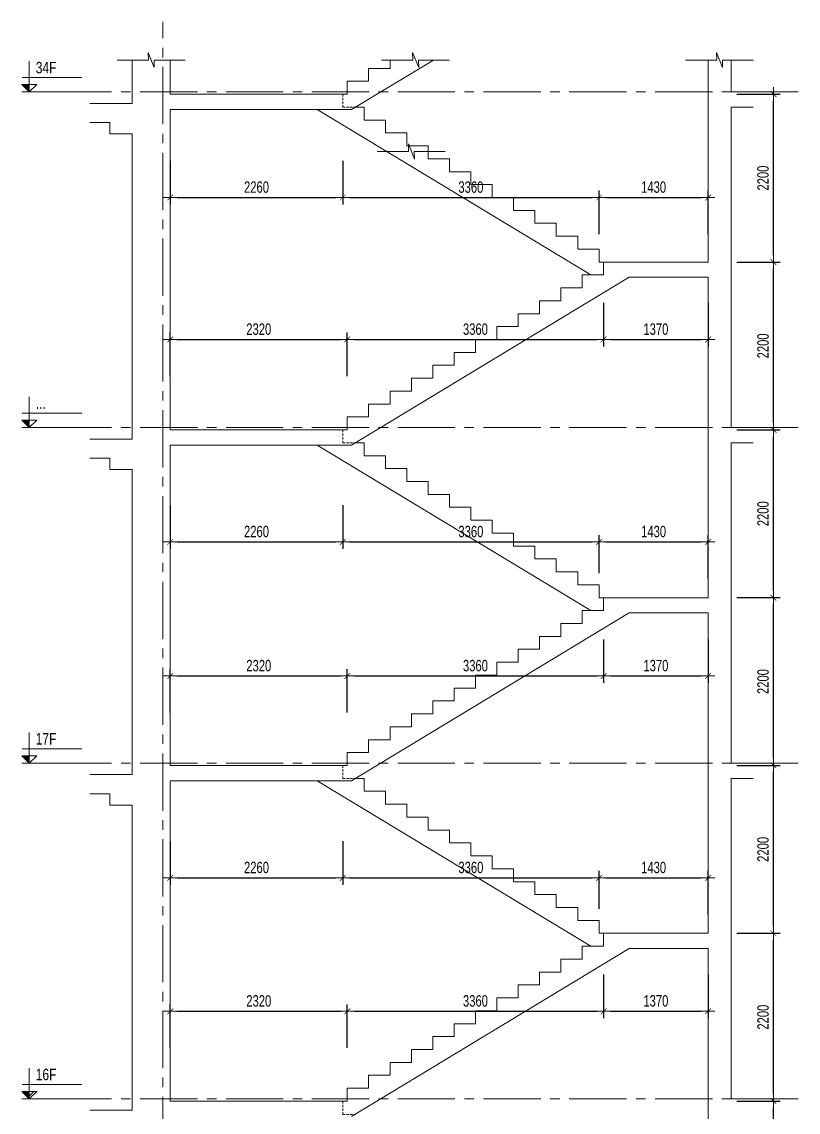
# Model space of a CAD drawing. Header units: millimetres. Extents: x -179076 to 85149, y -28646 to 38481.
# Drawn here: x 10397 to 20573, y -10928 to 3366 of the extents above; entities that cross this region are included whole.
import ezdxf

# ---------------------------------------------------------------- set-up
doc = ezdxf.new("R2010")
doc.units = ezdxf.units.MM
doc.linetypes.add('CENTER2', pattern=[1.125, 0.75, -0.125, 0.125, -0.125])
doc.linetypes.add('HIDDEN2', pattern=[4.7625, 3.175, -1.5875])
doc.layers.get('Defpoints').update_dxf_attribs({"color": 151, "lineweight": 9})
for name, color, linetype, lineweight in [('NDC_S_ANNO', 7, 'Continuous', 20), ('NDC_S_AXIS', 5, 'CENTER2', 13), ('NDC_S_CONTINUOUS', 3, 'Continuous', 20), ('NDC_S_DIM', 1, 'Continuous', 15), ('NDC_S_HIDDEN', 8, 'HIDDEN2', 13), ('NDC_S_SLAB', 2, 'Continuous', 20), ('NDC_S_SYMBOL', 1, 'Continuous', 15), ('NDC_S_TEXT SYMBOL', 7, 'Continuous', 20), ('NDC_S_VN TEXT', 7, 'Continuous', 20)]:
    doc.layers.add(name, color=color, linetype=linetype, lineweight=lineweight)
doc.styles.add('NDC_ANNO', font='', dxfattribs={"width": 0.8})
doc.styles.add('NDC_DIM', font='', dxfattribs={"width": 0.75})
doc.styles.get('NDC_ANNO').set_extended_font_data('Dotum')
doc.styles.get('NDC_DIM').set_extended_font_data('Dotum')
doc.dimstyles.new('NDC_dim_60', dxfattribs={"dimscale": 60, "dimtxt": 2.5, "dimasz": 1.5, "dimexe": 1.5, "dimexo": 2.5, "dimgap": 1, "dimtad": 1, "dimdec": 0, "dimzin": 0, "dimdsep": 46, "dimtxsty": 'NDC_DIM', "dimblk": 'DIMMARK', "dimcen": 0.09, "dimdle": 1.2, "dimclrd": 1, "dimclre": 1, "dimclrt": 3, "dimadec": 0, "dimazin": 0, "dimtfac": 1, "dimtdec": 0, "dimtix": 1, "dimtofl": 0, "dimtmove": 0, "dimatfit": 3, "dimfxl": 8, "dimfxlon": 1, "dimtolj": 1, "dimtzin": 0, "dimarcsym": 0})

# ---------------------------------------------------------------- blocks, each defined once
blk = doc.blocks.new('kata_block_CT')
at = {"layer": 'NDC_S_ANNO'}
blk.add_hatch(color=3, dxfattribs=at).paths.add_polyline_path([(0, 1.6), (-1.61, 1.6), (0, 0)])
at = {"layer": 'NDC_S_ANNO', "ltscale": 50}
h = blk.add_hatch(dxfattribs=at)
h.set_pattern_fill('ANSI31', color=256, scale=1.406, style=0)
h.paths.add_polyline_path([(0, 1.6), (0, 0), (1.61, 1.6)])
for p, q in [((-1.59, 3.14), (11.47, 3.14)), ((11.56, 0), (-1.64, 0))]:
    blk.add_line(p, q, dxfattribs=at)
for points in [[(0, 6.69), (0, 0)], [(0, 0), (-1.61, 1.6), (0, 1.6)], [(0, 0), (1.61, 1.6), (0, 1.6)]]:
    blk.add_lwpolyline(points, dxfattribs=at)
at = {"layer": 'NDC_S_ANNO', "color": 8, "ltscale": 50}
blk.add_lwpolyline([(0, 0), (-1.61, 1.6), (0, 1.6)], dxfattribs=at)
at = {"layer": 'NDC_S_TEXT SYMBOL', "color": 3, "style": 'NDC_ANNO', "width": 0.8}
blk.add_attdef('CT', (1.41, 4.07), '', height=2.5, dxfattribs=at)
blk = doc.blocks.new('DIMMARK')
at = {"layer": 'NDC_S_DIM', "color": 1}
blk.add_line((-1.5, 0), (1, 0), dxfattribs=at)
at = {"layer": 'NDC_S_DIM', "color": 2, "const_width": 0.1}
blk.add_lwpolyline([(-0.42, -0.42), (0.42, 0.42)], dxfattribs=at)
blk = doc.blocks.new('*D450')
at = {"layer": 'Defpoints', "color": 0, "transparency": 16777216}
for p in [(14603, -10783), (12343, -10983), (14603, -12098)]:
    blk.add_point(p, dxfattribs=at)
at = {"layer": 'NDC_S_DIM', "color": 1, "lineweight": -2, "transparency": 16777216}
for p, q in [((12343, -11618), (12343, -12188)), ((14603, -11618), (14603, -12188)), ((12433, -12098), (14513, -12098))]:
    blk.add_line(p, q, dxfattribs=at)
at = {"layer": 'NDC_S_DIM', "color": 1, "lineweight": -2, "transparency": 16777216, "xscale": 90, "yscale": 90, "zscale": 90, "rotation": 180}
blk.add_blockref('DIMMARK', (12343, -12098), dxfattribs=at)
at = {"layer": 'NDC_S_DIM', "color": 1, "lineweight": -2, "transparency": 16777216, "xscale": 90, "yscale": 90, "zscale": 90}
blk.add_blockref('DIMMARK', (14603, -12098), dxfattribs=at)
at = {"layer": 'NDC_S_DIM', "color": 3, "transparency": 16777216, "insert": (13473, -11962), "char_height": 150, "attachment_point": 5, "style": 'NDC_DIM'}
blk.add_mtext('\\A1;2260', dxfattribs=at)
blk = doc.blocks.new('*D451')
at = {"layer": 'Defpoints', "color": 0, "transparency": 16777216}
for p in [(14603, -10783), (17963, -12098), (17963, -12873)]:
    blk.add_point(p, dxfattribs=at)
at = {"layer": 'NDC_S_DIM', "color": 1, "lineweight": -2, "transparency": 16777216}
for p, q in [((14603, -11618), (14603, -12188)), ((14693, -12098), (17873, -12098)), ((17963, -12578), (17963, -12008))]:
    blk.add_line(p, q, dxfattribs=at)
at = {"layer": 'NDC_S_DIM', "color": 1, "lineweight": -2, "transparency": 16777216, "xscale": 90, "yscale": 90, "zscale": 90, "rotation": 180}
blk.add_blockref('DIMMARK', (14603, -12098), dxfattribs=at)
at = {"layer": 'NDC_S_DIM', "color": 1, "lineweight": -2, "transparency": 16777216, "xscale": 90, "yscale": 90, "zscale": 90}
blk.add_blockref('DIMMARK', (17963, -12098), dxfattribs=at)
at = {"layer": 'NDC_S_DIM', "color": 3, "transparency": 16777216, "insert": (16283, -11962), "char_height": 150, "attachment_point": 5, "style": 'NDC_DIM'}
blk.add_mtext('\\A1;3360', dxfattribs=at)
blk = doc.blocks.new('*D453')
at = {"layer": 'Defpoints', "color": 0, "transparency": 16777216}
for p in [(14663, -9605), (14663, -10614), (12343, -10783)]:
    blk.add_point(p, dxfattribs=at)
at = {"layer": 'NDC_S_DIM', "color": 1, "lineweight": -2, "transparency": 16777216}
for p, q in [((12343, -10085), (12343, -9515)), ((14663, -10085), (14663, -9515)), ((12433, -9605), (14573, -9605))]:
    blk.add_line(p, q, dxfattribs=at)
at = {"layer": 'NDC_S_DIM', "color": 1, "lineweight": -2, "transparency": 16777216, "xscale": 90, "yscale": 90, "zscale": 90, "rotation": 180}
blk.add_blockref('DIMMARK', (12343, -9605), dxfattribs=at)
at = {"layer": 'NDC_S_DIM', "color": 1, "lineweight": -2, "transparency": 16777216, "xscale": 90, "yscale": 90, "zscale": 90}
blk.add_blockref('DIMMARK', (14663, -9605), dxfattribs=at)
at = {"layer": 'NDC_S_DIM', "color": 3, "transparency": 16777216, "insert": (13503, -9470), "char_height": 150, "attachment_point": 5, "style": 'NDC_DIM'}
blk.add_mtext('\\A1;2320', dxfattribs=at)
blk = doc.blocks.new('*D454')
at = {"layer": 'Defpoints', "color": 0, "transparency": 16777216}
for p in [(18023, -8753), (18023, -9605), (14663, -10614)]:
    blk.add_point(p, dxfattribs=at)
at = {"layer": 'NDC_S_DIM', "color": 1, "lineweight": -2, "transparency": 16777216}
for p, q in [((18023, -9125), (18023, -9695)), ((14663, -10085), (14663, -9515)), ((14753, -9605), (17933, -9605))]:
    blk.add_line(p, q, dxfattribs=at)
at = {"layer": 'NDC_S_DIM', "color": 1, "lineweight": -2, "transparency": 16777216, "xscale": 90, "yscale": 90, "zscale": 90, "rotation": 180}
blk.add_blockref('DIMMARK', (14663, -9605), dxfattribs=at)
at = {"layer": 'NDC_S_DIM', "color": 1, "lineweight": -2, "transparency": 16777216, "xscale": 90, "yscale": 90, "zscale": 90}
blk.add_blockref('DIMMARK', (18023, -9605), dxfattribs=at)
at = {"layer": 'NDC_S_DIM', "color": 3, "transparency": 16777216, "insert": (16343, -9470), "char_height": 150, "attachment_point": 5, "style": 'NDC_DIM'}
blk.add_mtext('\\A1;3360', dxfattribs=at)
blk = doc.blocks.new('*D455')
at = {"layer": 'Defpoints', "color": 0, "transparency": 16777216}
for p in [(18023, -8753), (19393, -8783), (19393, -9605)]:
    blk.add_point(p, dxfattribs=at)
at = {"layer": 'NDC_S_DIM', "color": 1, "lineweight": -2, "transparency": 16777216}
for p, q in [((18023, -9125), (18023, -9695)), ((19393, -9125), (19393, -9695)), ((18113, -9605), (19303, -9605))]:
    blk.add_line(p, q, dxfattribs=at)
at = {"layer": 'NDC_S_DIM', "color": 1, "lineweight": -2, "transparency": 16777216, "xscale": 90, "yscale": 90, "zscale": 90, "rotation": 180}
blk.add_blockref('DIMMARK', (18023, -9605), dxfattribs=at)
at = {"layer": 'NDC_S_DIM', "color": 1, "lineweight": -2, "transparency": 16777216, "xscale": 90, "yscale": 90, "zscale": 90}
blk.add_blockref('DIMMARK', (19393, -9605), dxfattribs=at)
at = {"layer": 'NDC_S_DIM', "color": 3, "transparency": 16777216, "insert": (18708, -9470), "char_height": 150, "attachment_point": 5, "style": 'NDC_DIM'}
blk.add_mtext('\\A1;1370', dxfattribs=at)
blk = doc.blocks.new('*D456')
at = {"layer": 'Defpoints', "color": 0, "transparency": 16777216}
for p in [(14603, -6383), (12343, -6583), (14603, -7856)]:
    blk.add_point(p, dxfattribs=at)
at = {"layer": 'NDC_S_DIM', "color": 1, "lineweight": -2, "transparency": 16777216}
for p, q in [((12343, -7376), (12343, -7946)), ((14603, -7376), (14603, -7946)), ((12433, -7856), (14513, -7856))]:
    blk.add_line(p, q, dxfattribs=at)
at = {"layer": 'NDC_S_DIM', "color": 1, "lineweight": -2, "transparency": 16777216, "xscale": 90, "yscale": 90, "zscale": 90, "rotation": 180}
blk.add_blockref('DIMMARK', (12343, -7856), dxfattribs=at)
at = {"layer": 'NDC_S_DIM', "color": 1, "lineweight": -2, "transparency": 16777216, "xscale": 90, "yscale": 90, "zscale": 90}
blk.add_blockref('DIMMARK', (14603, -7856), dxfattribs=at)
at = {"layer": 'NDC_S_DIM', "color": 3, "transparency": 16777216, "insert": (13473, -7721), "char_height": 150, "attachment_point": 5, "style": 'NDC_DIM'}
blk.add_mtext('\\A1;2260', dxfattribs=at)
blk = doc.blocks.new('*D457')
at = {"layer": 'Defpoints', "color": 0, "transparency": 16777216}
for p in [(14603, -6383), (17963, -7856), (17963, -8414)]:
    blk.add_point(p, dxfattribs=at)
at = {"layer": 'NDC_S_DIM', "color": 1, "lineweight": -2, "transparency": 16777216}
for p, q in [((14603, -7376), (14603, -7946)), ((14693, -7856), (17873, -7856)), ((17963, -8264), (17963, -7766))]:
    blk.add_line(p, q, dxfattribs=at)
at = {"layer": 'NDC_S_DIM', "color": 1, "lineweight": -2, "transparency": 16777216, "xscale": 90, "yscale": 90, "zscale": 90, "rotation": 180}
blk.add_blockref('DIMMARK', (14603, -7856), dxfattribs=at)
at = {"layer": 'NDC_S_DIM', "color": 1, "lineweight": -2, "transparency": 16777216, "xscale": 90, "yscale": 90, "zscale": 90}
blk.add_blockref('DIMMARK', (17963, -7856), dxfattribs=at)
at = {"layer": 'NDC_S_DIM', "color": 3, "transparency": 16777216, "insert": (16283, -7721), "char_height": 150, "attachment_point": 5, "style": 'NDC_DIM'}
blk.add_mtext('\\A1;3360', dxfattribs=at)
blk = doc.blocks.new('*D458')
at = {"layer": 'Defpoints', "color": 0, "transparency": 16777216}
for p in [(19393, -7856), (17963, -8414), (19393, -8583)]:
    blk.add_point(p, dxfattribs=at)
at = {"layer": 'NDC_S_DIM', "color": 1, "lineweight": -2, "transparency": 16777216}
for p, q in [((17963, -8264), (17963, -7766)), ((18053, -7856), (19303, -7856)), ((19393, -8336), (19393, -7766))]:
    blk.add_line(p, q, dxfattribs=at)
at = {"layer": 'NDC_S_DIM', "color": 1, "lineweight": -2, "transparency": 16777216, "xscale": 90, "yscale": 90, "zscale": 90, "rotation": 180}
blk.add_blockref('DIMMARK', (17963, -7856), dxfattribs=at)
at = {"layer": 'NDC_S_DIM', "color": 1, "lineweight": -2, "transparency": 16777216, "xscale": 90, "yscale": 90, "zscale": 90}
blk.add_blockref('DIMMARK', (19393, -7856), dxfattribs=at)
at = {"layer": 'NDC_S_DIM', "color": 3, "transparency": 16777216, "insert": (18678, -7721), "char_height": 150, "attachment_point": 5, "style": 'NDC_DIM'}
blk.add_mtext('\\A1;1430', dxfattribs=at)
blk = doc.blocks.new('*D423')
at = {"layer": 'Defpoints', "color": 0, "transparency": 16777216}
for p in [(14663, -5210), (12343, -6383), (14663, -6383)]:
    blk.add_point(p, dxfattribs=at)
at = {"layer": 'NDC_S_DIM', "color": 1, "lineweight": -2, "transparency": 16777216}
for p, q in [((12343, -5690), (12343, -5120)), ((14663, -5690), (14663, -5120)), ((12433, -5210), (14573, -5210))]:
    blk.add_line(p, q, dxfattribs=at)
at = {"layer": 'NDC_S_DIM', "color": 1, "lineweight": -2, "transparency": 16777216, "xscale": 90, "yscale": 90, "zscale": 90, "rotation": 180}
blk.add_blockref('DIMMARK', (12343, -5210), dxfattribs=at)
at = {"layer": 'NDC_S_DIM', "color": 1, "lineweight": -2, "transparency": 16777216, "xscale": 90, "yscale": 90, "zscale": 90}
blk.add_blockref('DIMMARK', (14663, -5210), dxfattribs=at)
at = {"layer": 'NDC_S_DIM', "color": 3, "transparency": 16777216, "insert": (13503, -5075), "char_height": 150, "attachment_point": 5, "style": 'NDC_DIM'}
blk.add_mtext('\\A1;2320', dxfattribs=at)
blk = doc.blocks.new('*D424')
at = {"layer": 'Defpoints', "color": 0, "transparency": 16777216}
for p in [(18023, -4353), (18023, -5210), (14663, -6383)]:
    blk.add_point(p, dxfattribs=at)
at = {"layer": 'NDC_S_DIM', "color": 1, "lineweight": -2, "transparency": 16777216}
for p, q in [((18023, -4730), (18023, -5300)), ((14663, -5690), (14663, -5120)), ((14753, -5210), (17933, -5210))]:
    blk.add_line(p, q, dxfattribs=at)
at = {"layer": 'NDC_S_DIM', "color": 1, "lineweight": -2, "transparency": 16777216, "xscale": 90, "yscale": 90, "zscale": 90, "rotation": 180}
blk.add_blockref('DIMMARK', (14663, -5210), dxfattribs=at)
at = {"layer": 'NDC_S_DIM', "color": 1, "lineweight": -2, "transparency": 16777216, "xscale": 90, "yscale": 90, "zscale": 90}
blk.add_blockref('DIMMARK', (18023, -5210), dxfattribs=at)
at = {"layer": 'NDC_S_DIM', "color": 3, "transparency": 16777216, "insert": (16343, -5075), "char_height": 150, "attachment_point": 5, "style": 'NDC_DIM'}
blk.add_mtext('\\A1;3360', dxfattribs=at)
blk = doc.blocks.new('*D425')
at = {"layer": 'Defpoints', "color": 0, "transparency": 16777216}
for p in [(18023, -4353), (19393, -4383), (19393, -5210)]:
    blk.add_point(p, dxfattribs=at)
at = {"layer": 'NDC_S_DIM', "color": 1, "lineweight": -2, "transparency": 16777216}
for p, q in [((18023, -4730), (18023, -5300)), ((19393, -4730), (19393, -5300)), ((18113, -5210), (19303, -5210))]:
    blk.add_line(p, q, dxfattribs=at)
at = {"layer": 'NDC_S_DIM', "color": 1, "lineweight": -2, "transparency": 16777216, "xscale": 90, "yscale": 90, "zscale": 90, "rotation": 180}
blk.add_blockref('DIMMARK', (18023, -5210), dxfattribs=at)
at = {"layer": 'NDC_S_DIM', "color": 1, "lineweight": -2, "transparency": 16777216, "xscale": 90, "yscale": 90, "zscale": 90}
blk.add_blockref('DIMMARK', (19393, -5210), dxfattribs=at)
at = {"layer": 'NDC_S_DIM', "color": 3, "transparency": 16777216, "insert": (18708, -5075), "char_height": 150, "attachment_point": 5, "style": 'NDC_DIM'}
blk.add_mtext('\\A1;1370', dxfattribs=at)
blk = doc.blocks.new('*D426')
at = {"layer": 'Defpoints', "color": 0, "transparency": 16777216}
for p in [(12343, -1983), (14603, -1983), (14603, -3452)]:
    blk.add_point(p, dxfattribs=at)
at = {"layer": 'NDC_S_DIM', "color": 1, "lineweight": -2, "transparency": 16777216}
for p, q in [((12343, -2972), (12343, -3542)), ((14603, -2972), (14603, -3542)), ((12433, -3452), (14513, -3452))]:
    blk.add_line(p, q, dxfattribs=at)
at = {"layer": 'NDC_S_DIM', "color": 1, "lineweight": -2, "transparency": 16777216, "xscale": 90, "yscale": 90, "zscale": 90, "rotation": 180}
blk.add_blockref('DIMMARK', (12343, -3452), dxfattribs=at)
at = {"layer": 'NDC_S_DIM', "color": 1, "lineweight": -2, "transparency": 16777216, "xscale": 90, "yscale": 90, "zscale": 90}
blk.add_blockref('DIMMARK', (14603, -3452), dxfattribs=at)
at = {"layer": 'NDC_S_DIM', "color": 3, "transparency": 16777216, "insert": (13473, -3317), "char_height": 150, "attachment_point": 5, "style": 'NDC_DIM'}
blk.add_mtext('\\A1;2260', dxfattribs=at)
blk = doc.blocks.new('*D427')
at = {"layer": 'Defpoints', "color": 0, "transparency": 16777216}
for p in [(14603, -1983), (17963, -3452), (17963, -4014)]:
    blk.add_point(p, dxfattribs=at)
at = {"layer": 'NDC_S_DIM', "color": 1, "lineweight": -2, "transparency": 16777216}
for p, q in [((14603, -2972), (14603, -3542)), ((17963, -3864), (17963, -3362)), ((14693, -3452), (17873, -3452))]:
    blk.add_line(p, q, dxfattribs=at)
at = {"layer": 'NDC_S_DIM', "color": 1, "lineweight": -2, "transparency": 16777216, "xscale": 90, "yscale": 90, "zscale": 90, "rotation": 180}
blk.add_blockref('DIMMARK', (14603, -3452), dxfattribs=at)
at = {"layer": 'NDC_S_DIM', "color": 1, "lineweight": -2, "transparency": 16777216, "xscale": 90, "yscale": 90, "zscale": 90}
blk.add_blockref('DIMMARK', (17963, -3452), dxfattribs=at)
at = {"layer": 'NDC_S_DIM', "color": 3, "transparency": 16777216, "insert": (16283, -3317), "char_height": 150, "attachment_point": 5, "style": 'NDC_DIM'}
blk.add_mtext('\\A1;3360', dxfattribs=at)
blk = doc.blocks.new('*D428')
at = {"layer": 'Defpoints', "color": 0, "transparency": 16777216}
for p in [(19393, -3452), (17963, -4014), (19393, -4183)]:
    blk.add_point(p, dxfattribs=at)
at = {"layer": 'NDC_S_DIM', "color": 1, "lineweight": -2, "transparency": 16777216}
for p, q in [((17963, -3864), (17963, -3362)), ((19393, -3932), (19393, -3362)), ((18053, -3452), (19303, -3452))]:
    blk.add_line(p, q, dxfattribs=at)
at = {"layer": 'NDC_S_DIM', "color": 1, "lineweight": -2, "transparency": 16777216, "xscale": 90, "yscale": 90, "zscale": 90, "rotation": 180}
blk.add_blockref('DIMMARK', (17963, -3452), dxfattribs=at)
at = {"layer": 'NDC_S_DIM', "color": 1, "lineweight": -2, "transparency": 16777216, "xscale": 90, "yscale": 90, "zscale": 90}
blk.add_blockref('DIMMARK', (19393, -3452), dxfattribs=at)
at = {"layer": 'NDC_S_DIM', "color": 3, "transparency": 16777216, "insert": (18678, -3317), "char_height": 150, "attachment_point": 5, "style": 'NDC_DIM'}
blk.add_mtext('\\A1;1430', dxfattribs=at)
blk = doc.blocks.new('*D429')
at = {"layer": 'Defpoints', "color": 0, "transparency": 16777216}
for p in [(14663, -799), (12343, -1983), (14663, -1953)]:
    blk.add_point(p, dxfattribs=at)
at = {"layer": 'NDC_S_DIM', "color": 1, "lineweight": -2, "transparency": 16777216}
for p, q in [((12343, -1279), (12343, -709)), ((14663, -1279), (14663, -709)), ((12433, -799), (14573, -799))]:
    blk.add_line(p, q, dxfattribs=at)
at = {"layer": 'NDC_S_DIM', "color": 1, "lineweight": -2, "transparency": 16777216, "xscale": 90, "yscale": 90, "zscale": 90, "rotation": 180}
blk.add_blockref('DIMMARK', (12343, -799), dxfattribs=at)
at = {"layer": 'NDC_S_DIM', "color": 1, "lineweight": -2, "transparency": 16777216, "xscale": 90, "yscale": 90, "zscale": 90}
blk.add_blockref('DIMMARK', (14663, -799), dxfattribs=at)
at = {"layer": 'NDC_S_DIM', "color": 3, "transparency": 16777216, "insert": (13503, -664), "char_height": 150, "attachment_point": 5, "style": 'NDC_DIM'}
blk.add_mtext('\\A1;2320', dxfattribs=at)
blk = doc.blocks.new('*D430')
at = {"layer": 'Defpoints', "color": 0, "transparency": 16777216}
for p in [(18023, 47), (18023, -799), (14663, -1953)]:
    blk.add_point(p, dxfattribs=at)
at = {"layer": 'NDC_S_DIM', "color": 1, "lineweight": -2, "transparency": 16777216}
for p, q in [((18023, -319), (18023, -889)), ((14663, -1279), (14663, -709)), ((14753, -799), (17933, -799))]:
    blk.add_line(p, q, dxfattribs=at)
at = {"layer": 'NDC_S_DIM', "color": 1, "lineweight": -2, "transparency": 16777216, "xscale": 90, "yscale": 90, "zscale": 90, "rotation": 180}
blk.add_blockref('DIMMARK', (14663, -799), dxfattribs=at)
at = {"layer": 'NDC_S_DIM', "color": 1, "lineweight": -2, "transparency": 16777216, "xscale": 90, "yscale": 90, "zscale": 90}
blk.add_blockref('DIMMARK', (18023, -799), dxfattribs=at)
at = {"layer": 'NDC_S_DIM', "color": 3, "transparency": 16777216, "insert": (16343, -664), "char_height": 150, "attachment_point": 5, "style": 'NDC_DIM'}
blk.add_mtext('\\A1;3360', dxfattribs=at)
blk = doc.blocks.new('*D431')
at = {"layer": 'Defpoints', "color": 0, "transparency": 16777216}
for p in [(18023, 47), (19393, -57), (19393, -799)]:
    blk.add_point(p, dxfattribs=at)
at = {"layer": 'NDC_S_DIM', "color": 1, "lineweight": -2, "transparency": 16777216}
for p, q in [((18023, -319), (18023, -889)), ((19393, -319), (19393, -889)), ((18113, -799), (19303, -799))]:
    blk.add_line(p, q, dxfattribs=at)
at = {"layer": 'NDC_S_DIM', "color": 1, "lineweight": -2, "transparency": 16777216, "xscale": 90, "yscale": 90, "zscale": 90, "rotation": 180}
blk.add_blockref('DIMMARK', (18023, -799), dxfattribs=at)
at = {"layer": 'NDC_S_DIM', "color": 1, "lineweight": -2, "transparency": 16777216, "xscale": 90, "yscale": 90, "zscale": 90}
blk.add_blockref('DIMMARK', (19393, -799), dxfattribs=at)
at = {"layer": 'NDC_S_DIM', "color": 3, "transparency": 16777216, "insert": (18708, -664), "char_height": 150, "attachment_point": 5, "style": 'NDC_DIM'}
blk.add_mtext('\\A1;1370', dxfattribs=at)
blk = doc.blocks.new('*D432')
at = {"layer": 'Defpoints', "color": 0, "transparency": 16777216}
for p in [(14603, 2417), (12343, 2217), (14603, 1063)]:
    blk.add_point(p, dxfattribs=at)
at = {"layer": 'NDC_S_DIM', "color": 1, "lineweight": -2, "transparency": 16777216}
for p, q in [((12343, 1543), (12343, 973)), ((14603, 1543), (14603, 973)), ((12433, 1063), (14513, 1063))]:
    blk.add_line(p, q, dxfattribs=at)
at = {"layer": 'NDC_S_DIM', "color": 1, "lineweight": -2, "transparency": 16777216, "xscale": 90, "yscale": 90, "zscale": 90, "rotation": 180}
blk.add_blockref('DIMMARK', (12343, 1063), dxfattribs=at)
at = {"layer": 'NDC_S_DIM', "color": 1, "lineweight": -2, "transparency": 16777216, "xscale": 90, "yscale": 90, "zscale": 90}
blk.add_blockref('DIMMARK', (14603, 1063), dxfattribs=at)
at = {"layer": 'NDC_S_DIM', "color": 3, "transparency": 16777216, "insert": (13473, 1198), "char_height": 150, "attachment_point": 5, "style": 'NDC_DIM'}
blk.add_mtext('\\A1;2260', dxfattribs=at)
blk = doc.blocks.new('*D433')
at = {"layer": 'Defpoints', "color": 0, "transparency": 16777216}
for p in [(14603, 2417), (17963, 1063), (17963, 386)]:
    blk.add_point(p, dxfattribs=at)
at = {"layer": 'NDC_S_DIM', "color": 1, "lineweight": -2, "transparency": 16777216}
for p, q in [((14603, 1543), (14603, 973)), ((17963, 583), (17963, 1153)), ((14693, 1063), (17873, 1063))]:
    blk.add_line(p, q, dxfattribs=at)
at = {"layer": 'NDC_S_DIM', "color": 1, "lineweight": -2, "transparency": 16777216, "xscale": 90, "yscale": 90, "zscale": 90, "rotation": 180}
blk.add_blockref('DIMMARK', (14603, 1063), dxfattribs=at)
at = {"layer": 'NDC_S_DIM', "color": 1, "lineweight": -2, "transparency": 16777216, "xscale": 90, "yscale": 90, "zscale": 90}
blk.add_blockref('DIMMARK', (17963, 1063), dxfattribs=at)
at = {"layer": 'NDC_S_DIM', "color": 3, "transparency": 16777216, "insert": (16283, 1198), "char_height": 150, "attachment_point": 5, "style": 'NDC_DIM'}
blk.add_mtext('\\A1;3360', dxfattribs=at)
blk = doc.blocks.new('*D434')
at = {"layer": 'Defpoints', "color": 0, "transparency": 16777216}
for p in [(19393, 1063), (17963, 386), (19393, 217)]:
    blk.add_point(p, dxfattribs=at)
at = {"layer": 'NDC_S_DIM', "color": 1, "lineweight": -2, "transparency": 16777216}
for p, q in [((17963, 583), (17963, 1153)), ((19393, 583), (19393, 1153)), ((18053, 1063), (19303, 1063))]:
    blk.add_line(p, q, dxfattribs=at)
at = {"layer": 'NDC_S_DIM', "color": 1, "lineweight": -2, "transparency": 16777216, "xscale": 90, "yscale": 90, "zscale": 90, "rotation": 180}
blk.add_blockref('DIMMARK', (17963, 1063), dxfattribs=at)
at = {"layer": 'NDC_S_DIM', "color": 1, "lineweight": -2, "transparency": 16777216, "xscale": 90, "yscale": 90, "zscale": 90}
blk.add_blockref('DIMMARK', (19393, 1063), dxfattribs=at)
at = {"layer": 'NDC_S_DIM', "color": 3, "transparency": 16777216, "insert": (18678, 1198), "char_height": 150, "attachment_point": 5, "style": 'NDC_DIM'}
blk.add_mtext('\\A1;1430', dxfattribs=at)
blk = doc.blocks.new('*D261')
at = {"layer": 'Defpoints', "color": 0, "transparency": 16777216}
for p in [(14663, -10783), (20249, -10783), (17963, -13047)]:
    blk.add_point(p, dxfattribs=at)
at = {"layer": 'NDC_S_DIM', "color": 1, "lineweight": -2, "transparency": 16777216}
for p, q in [((19769, -10783), (20339, -10783)), ((20249, -12957), (20249, -10873)), ((19769, -13047), (20339, -13047))]:
    blk.add_line(p, q, dxfattribs=at)
at = {"layer": 'NDC_S_DIM', "color": 1, "lineweight": -2, "transparency": 16777216, "xscale": 90, "yscale": 90, "zscale": 90}
for p, rotation in [((20249, -10783), 90), ((20249, -13047), 270)]:
    blk.add_blockref('DIMMARK', p, dxfattribs=dict(at, rotation=rotation))
at = {"layer": 'NDC_S_DIM', "color": 3, "transparency": 16777216, "insert": (20113, -11915), "char_height": 150, "attachment_point": 5, "rotation": 90, "style": 'NDC_DIM'}
blk.add_mtext('\\A1;2264', dxfattribs=at)
blk = doc.blocks.new('*D262')
at = {"layer": 'Defpoints', "color": 0, "transparency": 16777216}
for p in [(17963, -8583), (20249, -8583), (14663, -10783)]:
    blk.add_point(p, dxfattribs=at)
at = {"layer": 'NDC_S_DIM', "color": 1, "lineweight": -2, "transparency": 16777216}
for p, q in [((19769, -8583), (20339, -8583)), ((20249, -10693), (20249, -8673)), ((19769, -10783), (20339, -10783))]:
    blk.add_line(p, q, dxfattribs=at)
at = {"layer": 'NDC_S_DIM', "color": 1, "lineweight": -2, "transparency": 16777216, "xscale": 90, "yscale": 90, "zscale": 90}
for p, rotation in [((20249, -8583), 90), ((20249, -10783), 270)]:
    blk.add_blockref('DIMMARK', p, dxfattribs=dict(at, rotation=rotation))
at = {"layer": 'NDC_S_DIM', "color": 3, "transparency": 16777216, "insert": (20113, -9683), "char_height": 150, "attachment_point": 5, "rotation": 90, "style": 'NDC_DIM'}
blk.add_mtext('\\A1;2200', dxfattribs=at)
blk = doc.blocks.new('*D263')
at = {"layer": 'Defpoints', "color": 0, "transparency": 16777216}
for p in [(14663, -6383), (20249, -6383), (17963, -8583)]:
    blk.add_point(p, dxfattribs=at)
at = {"layer": 'NDC_S_DIM', "color": 1, "lineweight": -2, "transparency": 16777216}
for p, q in [((19769, -6383), (20339, -6383)), ((20249, -8493), (20249, -6473)), ((19769, -8583), (20339, -8583))]:
    blk.add_line(p, q, dxfattribs=at)
at = {"layer": 'NDC_S_DIM', "color": 1, "lineweight": -2, "transparency": 16777216, "xscale": 90, "yscale": 90, "zscale": 90}
for p, rotation in [((20249, -6383), 90), ((20249, -8583), 270)]:
    blk.add_blockref('DIMMARK', p, dxfattribs=dict(at, rotation=rotation))
at = {"layer": 'NDC_S_DIM', "color": 3, "transparency": 16777216, "insert": (20113, -7483), "char_height": 150, "attachment_point": 5, "rotation": 90, "style": 'NDC_DIM'}
blk.add_mtext('\\A1;2200', dxfattribs=at)
blk = doc.blocks.new('*D264')
at = {"layer": 'Defpoints', "color": 0, "transparency": 16777216}
for p in [(17963, -4183), (20249, -4183), (14663, -6383)]:
    blk.add_point(p, dxfattribs=at)
at = {"layer": 'NDC_S_DIM', "color": 1, "lineweight": -2, "transparency": 16777216}
for p, q in [((19769, -4183), (20339, -4183)), ((20249, -6293), (20249, -4273)), ((19769, -6383), (20339, -6383))]:
    blk.add_line(p, q, dxfattribs=at)
at = {"layer": 'NDC_S_DIM', "color": 1, "lineweight": -2, "transparency": 16777216, "xscale": 90, "yscale": 90, "zscale": 90}
for p, rotation in [((20249, -4183), 90), ((20249, -6383), 270)]:
    blk.add_blockref('DIMMARK', p, dxfattribs=dict(at, rotation=rotation))
at = {"layer": 'NDC_S_DIM', "color": 3, "transparency": 16777216, "insert": (20113, -5283), "char_height": 150, "attachment_point": 5, "rotation": 90, "style": 'NDC_DIM'}
blk.add_mtext('\\A1;2200', dxfattribs=at)
blk = doc.blocks.new('*D265')
at = {"layer": 'Defpoints', "color": 0, "transparency": 16777216}
for p in [(14663, -1983), (20249, -1983), (17963, -4183)]:
    blk.add_point(p, dxfattribs=at)
at = {"layer": 'NDC_S_DIM', "color": 1, "lineweight": -2, "transparency": 16777216}
for p, q in [((19769, -1983), (20339, -1983)), ((20249, -4093), (20249, -2073)), ((19769, -4183), (20339, -4183))]:
    blk.add_line(p, q, dxfattribs=at)
at = {"layer": 'NDC_S_DIM', "color": 1, "lineweight": -2, "transparency": 16777216, "xscale": 90, "yscale": 90, "zscale": 90}
for p, rotation in [((20249, -1983), 90), ((20249, -4183), 270)]:
    blk.add_blockref('DIMMARK', p, dxfattribs=dict(at, rotation=rotation))
at = {"layer": 'NDC_S_DIM', "color": 3, "transparency": 16777216, "insert": (20113, -3083), "char_height": 150, "attachment_point": 5, "rotation": 90, "style": 'NDC_DIM'}
blk.add_mtext('\\A1;2200', dxfattribs=at)
blk = doc.blocks.new('*D266')
at = {"layer": 'Defpoints', "color": 0, "transparency": 16777216}
for p in [(17963, 217), (20249, 217), (14663, -1983)]:
    blk.add_point(p, dxfattribs=at)
at = {"layer": 'NDC_S_DIM', "color": 1, "lineweight": -2, "transparency": 16777216}
for p, q in [((19769, 217), (20339, 217)), ((20249, -1893), (20249, 127)), ((19769, -1983), (20339, -1983))]:
    blk.add_line(p, q, dxfattribs=at)
at = {"layer": 'NDC_S_DIM', "color": 1, "lineweight": -2, "transparency": 16777216, "xscale": 90, "yscale": 90, "zscale": 90}
for p, rotation in [((20249, 217), 90), ((20249, -1983), 270)]:
    blk.add_blockref('DIMMARK', p, dxfattribs=dict(at, rotation=rotation))
at = {"layer": 'NDC_S_DIM', "color": 3, "transparency": 16777216, "insert": (20113, -883), "char_height": 150, "attachment_point": 5, "rotation": 90, "style": 'NDC_DIM'}
blk.add_mtext('\\A1;2200', dxfattribs=at)
blk = doc.blocks.new('*D267')
at = {"layer": 'Defpoints', "color": 0, "transparency": 16777216}
for p in [(14663, 2417), (20249, 2417), (17963, 217)]:
    blk.add_point(p, dxfattribs=at)
at = {"layer": 'NDC_S_DIM', "color": 1, "lineweight": -2, "transparency": 16777216}
for p, q in [((19769, 2417), (20339, 2417)), ((20249, 307), (20249, 2327)), ((19769, 217), (20339, 217))]:
    blk.add_line(p, q, dxfattribs=at)
at = {"layer": 'NDC_S_DIM', "color": 1, "lineweight": -2, "transparency": 16777216, "xscale": 90, "yscale": 90, "zscale": 90}
for p, rotation in [((20249, 2417), 90), ((20249, 217), 270)]:
    blk.add_blockref('DIMMARK', p, dxfattribs=dict(at, rotation=rotation))
at = {"layer": 'NDC_S_DIM', "color": 3, "transparency": 16777216, "insert": (20113, 1317), "char_height": 150, "attachment_point": 5, "rotation": 90, "style": 'NDC_DIM'}
blk.add_mtext('\\A1;2200', dxfattribs=at)

msp = doc.modelspace()

# ---------------------------------------------------------------- linework, layer by layer
at = {"layer": 'NDC_S_AXIS', "ltscale": 1000}
msp.add_line((12243.1, -26100.6), (12243.1, 3365.8), dxfattribs=at)
for points in [[(20573.5, 2446.6), (10396.7, 2446.6)], [(20573.5, -1953.4), (10396.7, -1953.4)], [(20573.5, -6353.4), (10396.7, -6353.4)], [(20573.5, -10753.4), (10396.7, -10753.4)]]:
    msp.add_lwpolyline(points, dxfattribs=at)
at = {"layer": 'NDC_S_CONTINUOUS'}
for p, q in [((17856.4, 47.4), (14267.3, 2216.6)), ((17856.4, -4352.6), (14267.3, -2183.4)), ((17856.4, -8752.6), (14267.3, -6583.4))]:
    msp.add_line(p, q, dxfattribs=at)
for points in [[(18023.1, 216.6), (17963.1, 216.6), (17963.1, 385.8), (17683.1, 385.8), (17683.1, 555.1), (17403.1, 555.1), (17403.1, 724.3), (17123.1, 724.3), (17123.1, 893.5), (16843.1, 893.5), (16843.1, 1062.8), (16563.1, 1062.8), (16563.1, 1232), (16283.1, 1232), (16283.1, 1401.2), (16003.1, 1401.2), (16003.1, 1570.5), (15723.1, 1570.5), (15723.1, 1739.7), (15443.1, 1739.7), (15443.1, 1908.9), (15163.1, 1908.9), (15163.1, 2078.1), (14883.1, 2078.1), (14883.1, 2247.4), (14769.7, 2247.4)], [(18023.1, -4183.4), (17963.1, -4183.4), (17963.1, -4014.2), (17683.1, -4014.2), (17683.1, -3844.9), (17403.1, -3844.9), (17403.1, -3675.7), (17123.1, -3675.7), (17123.1, -3506.5), (16843.1, -3506.5), (16843.1, -3337.2), (16563.1, -3337.2), (16563.1, -3168), (16283.1, -3168), (16283.1, -2998.8), (16003.1, -2998.8), (16003.1, -2829.5), (15723.1, -2829.5), (15723.1, -2660.3), (15443.1, -2660.3), (15443.1, -2491.1), (15163.1, -2491.1), (15163.1, -2321.9), (14883.1, -2321.9), (14883.1, -2152.6), (14769.7, -2152.6)], [(18023.1, -8583.4), (17963.1, -8583.4), (17963.1, -8414.2), (17683.1, -8414.2), (17683.1, -8244.9), (17403.1, -8244.9), (17403.1, -8075.7), (17123.1, -8075.7), (17123.1, -7906.5), (16843.1, -7906.5), (16843.1, -7737.2), (16563.1, -7737.2), (16563.1, -7568), (16283.1, -7568), (16283.1, -7398.8), (16003.1, -7398.8), (16003.1, -7229.5), (15723.1, -7229.5), (15723.1, -7060.3), (15443.1, -7060.3), (15443.1, -6891.1), (15163.1, -6891.1), (15163.1, -6721.9), (14883.1, -6721.9), (14883.1, -6552.6), (14769.7, -6552.6)]]:
    msp.add_lwpolyline(points, dxfattribs=at)
at = {"layer": 'NDC_S_HIDDEN', "ltscale": 10}
for points in [[(14323.1, 2416.6), (14603.1, 2416.6), (14603.1, 2247.4), (14769.7, 2247.4)], [(14323.1, -1983.4), (14603.1, -1983.4), (14603.1, -2152.6), (14769.7, -2152.6)], [(14323.1, -6383.4), (14603.1, -6383.4), (14603.1, -6552.6), (14769.7, -6552.6)], [(14323.1, -6383.4), (14603.1, -6383.4), (14603.1, -6552.6), (14769.7, -6552.6)], [(14323.1, -10783.4), (14603.1, -10783.4), (14603.1, -10957.5), (14761.6, -10957.5)]]:
    msp.add_lwpolyline(points, dxfattribs=at)
at = {"layer": 'NDC_S_SLAB'}
for p, q in [((11843.1, 2865), (11843.1, 2296.6)), ((12343.1, 2865), (12343.1, 2416.6)), ((15791.6, 2865), (14718.8, 2216.6)), ((19393.1, 2865), (19393.1, 2446.6)), ((19693.1, 2865), (19693.1, 2446.6)), ((19393.1, 2446.6), (19393.1, 216.6)), ((11286.6, 2296.6), (11843.1, 2296.6)), ((14718.8, 2216.6), (12342.9, 2216.6)), ((14718.8, 2216.6), (12342.9, 2216.6)), ((12343.1, 2216.6), (12343.1, -1983.4)), ((19984.7, 2246.6), (19693.1, 2246.6)), ((19693.1, 2246.6), (19693.1, -1953.4)), ((11286.6, 2046.6), (11551.6, 2046.6)), ((11551.6, 2046.6), (11551.6, 1896.6)), ((11551.6, 1896.6), (11843.1, 1896.6)), ((11843.1, 1896.6), (11843.1, -2103.4)), ((18358.8, 16.6), (14718.8, -2183.4)), ((18358.8, 16.6), (19393.1, 16.6)), ((19393.1, 16.6), (19393.1, -1953.4)), ((19393.1, -1953.4), (19393.1, -4183.4)), ((11286.6, -2103.4), (11843.1, -2103.4)), ((14718.8, -2183.4), (12342.9, -2183.4)), ((12343.1, -2183.4), (12343.1, -6383.4)), ((19984.7, -2153.4), (19693.1, -2153.4)), ((19693.1, -2153.4), (19693.1, -6353.4)), ((11286.6, -2353.4), (11551.6, -2353.4)), ((11551.6, -2353.4), (11551.6, -2503.4)), ((11551.6, -2503.4), (11843.1, -2503.4)), ((11843.1, -2503.4), (11843.1, -6503.4)), ((18358.8, -4383.4), (14718.8, -6583.4)), ((18358.8, -4383.4), (19393.1, -4383.4)), ((19393.1, -4383.4), (19393.1, -6353.4)), ((19393.1, -6353.4), (19393.1, -8583.4)), ((11286.6, -6503.4), (11843.1, -6503.4)), ((19984.7, -6553.4), (19693.1, -6553.4)), ((19693.1, -6553.4), (19693.1, -10753.4)), ((14718.8, -6583.4), (12342.9, -6583.4)), ((12343.1, -6583.4), (12343.1, -10783.4)), ((11286.6, -6753.4), (11551.6, -6753.4)), ((11551.6, -6753.4), (11551.6, -6903.4)), ((11551.6, -6903.4), (11843.1, -6903.4)), ((11843.1, -6903.4), (11843.1, -10903.4)), ((18358.8, -8783.4), (14718.8, -10983.4)), ((18358.8, -8783.4), (19393.1, -8783.4)), ((19393.1, -8783.4), (19393.1, -10753.4)), ((11286.6, -10903.4), (11843.1, -10903.4))]:
    msp.add_line(p, q, dxfattribs=at)
for points in [[(12343.1, 2416.6), (14663.1, 2416.6), (14663.1, 2585.8), (14943.1, 2585.8), (14943.1, 2755.1), (15223.1, 2755.1), (15223.1, 2865)], [(19984.7, 2446.6), (19693.1, 2446.6)], [(12343.1, -1983.4), (14663.1, -1983.4), (14663.1, -1814.2), (14943.1, -1814.2), (14943.1, -1644.9), (15223.1, -1644.9), (15223.1, -1475.7), (15503.1, -1475.7), (15503.1, -1306.5), (15783.1, -1306.5), (15783.1, -1137.2), (16063.1, -1137.2), (16063.1, -968), (16343.1, -968), (16343.1, -798.8), (16623.1, -798.8), (16623.1, -629.5), (16903.1, -629.5), (16903.1, -460.3), (17183.1, -460.3), (17183.1, -291.1), (17463.1, -291.1), (17463.1, -121.9), (17743.1, -121.9), (17743.1, 47.4), (18023.1, 47.4), (18023.1, 216.6), (19393.1, 216.6)], [(19984.7, -1953.4), (19693.1, -1953.4)], [(12343.1, -6383.4), (14663.1, -6383.4), (14663.1, -6214.2), (14943.1, -6214.2), (14943.1, -6044.9), (15223.1, -6044.9), (15223.1, -5875.7), (15503.1, -5875.7), (15503.1, -5706.5), (15783.1, -5706.5), (15783.1, -5537.2), (16063.1, -5537.2), (16063.1, -5368), (16343.1, -5368), (16343.1, -5198.8), (16623.1, -5198.8), (16623.1, -5029.5), (16903.1, -5029.5), (16903.1, -4860.3), (17183.1, -4860.3), (17183.1, -4691.1), (17463.1, -4691.1), (17463.1, -4521.9), (17743.1, -4521.9), (17743.1, -4352.6), (18023.1, -4352.6), (18023.1, -4183.4), (19393.1, -4183.4)], [(19984.7, -6353.4), (19693.1, -6353.4)], [(12343.1, -10783.4), (14663.1, -10783.4), (14663.1, -10614.2), (14943.1, -10614.2), (14943.1, -10444.9), (15223.1, -10444.9), (15223.1, -10275.7), (15503.1, -10275.7), (15503.1, -10106.5), (15783.1, -10106.5), (15783.1, -9937.2), (16063.1, -9937.2), (16063.1, -9768), (16343.1, -9768), (16343.1, -9598.8), (16623.1, -9598.8), (16623.1, -9429.5), (16903.1, -9429.5), (16903.1, -9260.3), (17183.1, -9260.3), (17183.1, -9091.1), (17463.1, -9091.1), (17463.1, -8921.9), (17743.1, -8921.9), (17743.1, -8752.6), (18023.1, -8752.6), (18023.1, -8583.4), (19393.1, -8583.4)], [(19393.3, -13047.4), (19393.3, -10753.4)], [(19984.7, -10753.4), (19693.1, -10753.4)]]:
    msp.add_lwpolyline(points, dxfattribs=at)
at = {"layer": 'NDC_S_SYMBOL'}
for points in [[(11645.6, 2865), (12055.3, 2865), (12053.1, 2965), (12133.1, 2765), (12130.9, 2865), (12537.2, 2865)], [(15111.9, 2865), (15521.5, 2865), (15519.3, 2965), (15599.3, 2765), (15597.2, 2865), (16003.5, 2865)], [(19095.6, 2865), (19505.3, 2865), (19503.1, 2965), (19583.1, 2765), (19580.9, 2865), (19987.2, 2865)], [(15055.9, 1664), (15465.5, 1664), (15463.4, 1764), (15543.4, 1564), (15541.2, 1664), (15947.5, 1664)]]:
    msp.add_lwpolyline(points, dxfattribs=at)

# ---------------------------------------------------------------- block references
at = {"layer": 'NDC_S_VN TEXT', "xscale": 60, "yscale": 60, "zscale": 60}
for p, values in [((10495, 2446.6), {'CT': '34F'}), ((10495, -1953.4), {'CT': '...'}), ((10495, -6353.4), {'CT': '17F'}), ((10495, -10753.4), {'CT': '16F'})]:
    msp.add_blockref('kata_block_CT', p, dxfattribs=at).add_auto_attribs(values)

# ---------------------------------------------------------------- dimensions: what is measured, and where the dimension line sits
at = {"layer": 'NDC_S_DIM'}
for base, p1, p2, picture, middle in [((20248.5, 2416.6), (17963.1, 216.6), (14663.1, 2416.6), '*D267', (20113.4, 1316.6)), ((20248.5, 216.6), (14663.1, -1983.4), (17963.1, 216.6), '*D266', (20113.4, -883.4)), ((20248.5, -1983.4), (17963.1, -4183.4), (14663.1, -1983.4), '*D265', (20113.4, -3083.4)), ((20248.5, -4183.4), (14663.1, -6383.4), (17963.1, -4183.4), '*D264', (20113.4, -5283.4)), ((20248.5, -6383.4), (17963.1, -8583.4), (14663.1, -6383.4), '*D263', (20113.4, -7483.4)), ((20248.5, -8583.4), (14663.1, -10783.4), (17963.1, -8583.4), '*D262', (20113.4, -9683.4)), ((20248.5, -10783.4), (17963.3, -13047.4), (14663.1, -10783.4), '*D261', (20113.4, -11915.4))]:
    dim = msp.add_linear_dim(base=base, p1=p1, p2=p2, angle=90, dimstyle='NDC_dim_60', override={"dimtmove": 1}, dxfattribs=at)
    dim.commit()
    dim.dimension.update_dxf_attribs({"geometry": picture, "text_midpoint": middle})
for base, p1, p2, picture, middle in [((14603.1, 1062.8), (12342.9, 2216.6), (14603.1, 2416.6), '*D432', (13473, 1197.9)), ((14663.1, -798.8), (12343.1, -1983.4), (14663.1, -1953.4), '*D429', (13503.1, -663.7)), ((14603.1, -3452.1), (12343.1, -1983.4), (14603.1, -1983.4), '*D426', (13473.1, -3317)), ((14663.1, -5210.3), (12343.1, -6383.4), (14663.1, -6383.4), '*D423', (13503.1, -5075.2)), ((14603.1, -7855.8), (12343.1, -6583.4), (14603.1, -6383.4), '*D456', (13473.1, -7720.7)), ((14663.1, -9605.2), (12343.1, -10783.4), (14663.1, -10614.2), '*D453', (13503.1, -9470.1)), ((14603.1, -12097.5), (12342.9, -10983.4), (14603.1, -10783.4), '*D450', (13473, -11962.4))]:
    dim = msp.add_linear_dim(base=base, p1=p1, p2=p2, dimstyle='NDC_dim_60', dxfattribs=at)
    dim.commit()
    dim.dimension.update_dxf_attribs({"geometry": picture, "text_midpoint": middle})
for base, p1, p2, picture, middle in [((17963.1, 1062.8), (14603.1, 2416.6), (17963.1, 385.8), '*D433', (16283.1, 1197.9)), ((19393.1, 1062.8), (17963.1, 385.8), (19393.1, 216.6), '*D434', (18678.1, 1197.9)), ((18023.1, -798.8), (14663.1, -1953.4), (18023.1, 47.4), '*D430', (16343.1, -663.7)), ((19393.1, -798.8), (18023.1, 47.4), (19393.1, -56.7), '*D431', (18708.1, -663.7)), ((17963.1, -3452.1), (14603.1, -1983.4), (17963.1, -4014.2), '*D427', (16283.1, -3317)), ((19393.1, -3452.1), (17963.1, -4014.2), (19393.1, -4183.4), '*D428', (18678.1, -3317)), ((18023.1, -5210.3), (14663.1, -6383.4), (18023.1, -4352.6), '*D424', (16343.1, -5075.2)), ((19393.1, -5210.3), (18023.1, -4352.6), (19393.1, -4383.4), '*D425', (18708.1, -5075.2)), ((17963.1, -7855.8), (14603.1, -6383.4), (17963.1, -8414.2), '*D457', (16283.1, -7720.7)), ((19393.1, -7855.8), (17963.1, -8414.2), (19393.1, -8583.4), '*D458', (18678.1, -7720.7)), ((18023.1, -9605.2), (14663.1, -10614.2), (18023.1, -8752.6), '*D454', (16343.1, -9470.1)), ((19393.1, -9605.2), (18023.1, -8752.6), (19393.1, -8783.4), '*D455', (18708.1, -9470.1)), ((17963.3, -12097.5), (14603.1, -10783.4), (17963.3, -12873.2), '*D451', (16283.2, -11962.4))]:
    dim = msp.add_linear_dim(base=base, p1=p1, p2=p2, dimstyle='NDC_dim_60', override={"dimtmove": 1}, dxfattribs=at)
    dim.commit()
    dim.dimension.update_dxf_attribs({"geometry": picture, "text_midpoint": middle})

doc.saveas('drawing.dxf')
